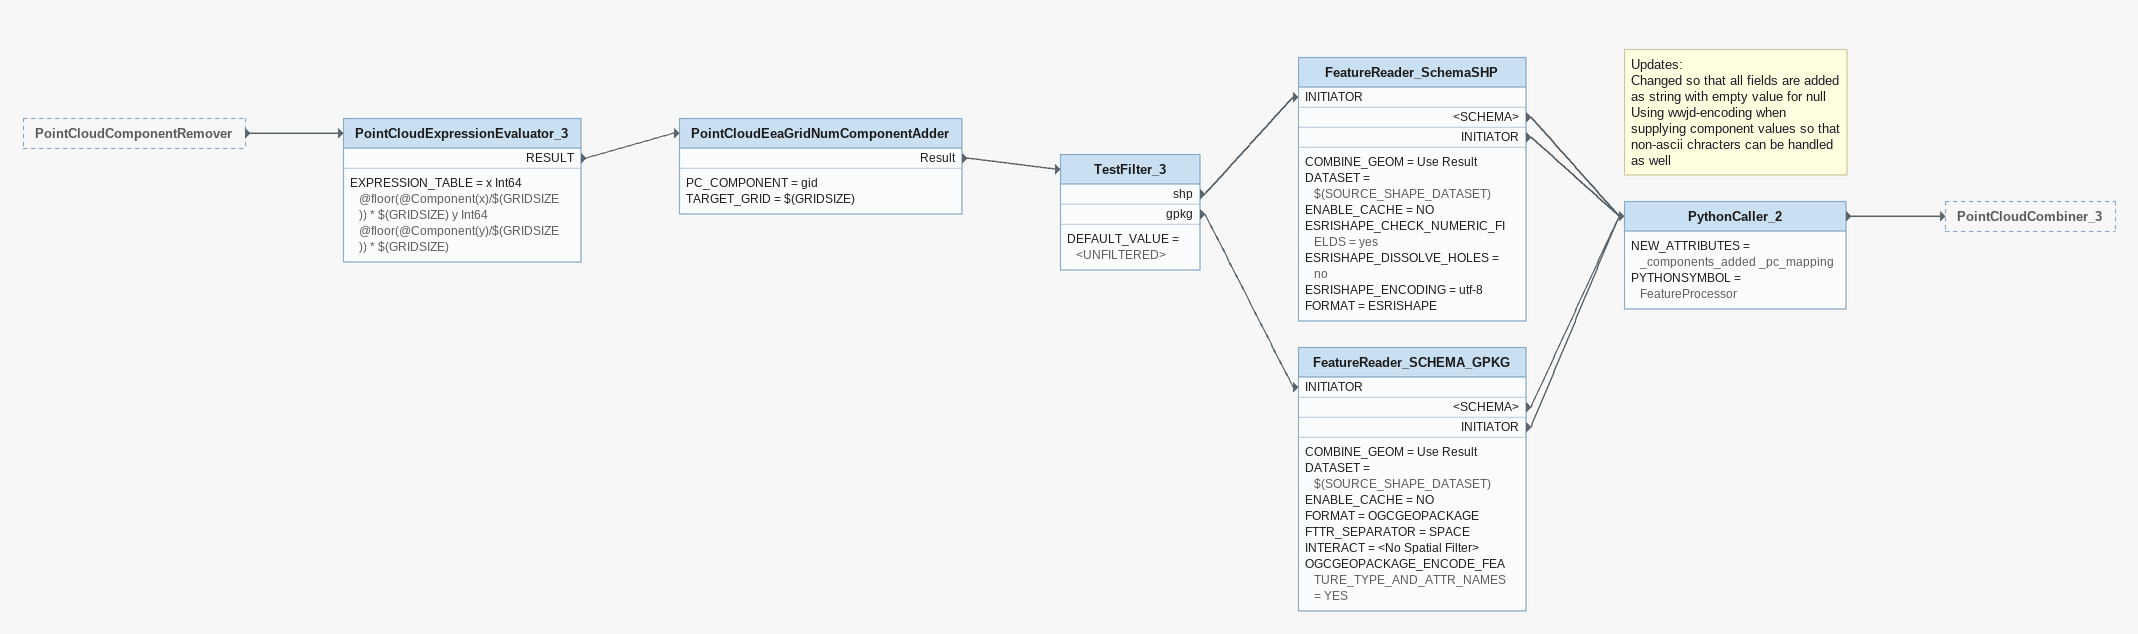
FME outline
PointCloudComponentRemover [outside]
    -> PointCloudExpressionEvaluator_3
PointCloudExpressionEvaluator_3
    EXPRESSION_TABLE = x Int64 @floor(@Component(x)/$(GRIDSIZE)) * $(GRIDSIZE) y Int64 @floor(@Component(y)/$(GRIDSIZE)) * $(GRIDSIZE)
    RESULT -> PointCloudEeaGridNumComponentAdder
PointCloudEeaGridNumComponentAdder
    PC_COMPONENT = gid
    TARGET_GRID = $(GRIDSIZE)
    Result -> TestFilter_3
TestFilter_3
    DEFAULT_VALUE = <UNFILTERED>
    shp -> FeatureReader_SchemaSHP [INITIATOR]
    gpkg -> FeatureReader_SCHEMA_GPKG [INITIATOR]
FeatureReader_SchemaSHP
    COMBINE_GEOM = Use Result
    DATASET = $(SOURCE_SHAPE_DATASET)
    ENABLE_CACHE = NO
    ESRISHAPE_CHECK_NUMERIC_FIELDS = yes
    ESRISHAPE_DISSOLVE_HOLES = no
    ESRISHAPE_ENCODING = utf-8
    FORMAT = ESRISHAPE
    <SCHEMA> -> PythonCaller_2
    INITIATOR -> PythonCaller_2
FeatureReader_SCHEMA_GPKG
    COMBINE_GEOM = Use Result
    DATASET = $(SOURCE_SHAPE_DATASET)
    ENABLE_CACHE = NO
    FORMAT = OGCGEOPACKAGE
    FTTR_SEPARATOR = SPACE
    INTERACT = <No Spatial Filter>
    OGCGEOPACKAGE_ENCODE_FEATURE_TYPE_AND_ATTR_NAMES = YES
    <SCHEMA> -> PythonCaller_2
    INITIATOR -> PythonCaller_2
Note: Updates: / Changed so that all fields are added as string with empty value for null / Using wwjd-encoding when supplying component values so that non-ascii chracters can be handled as well
PythonCaller_2
    NEW_ATTRIBUTES = _components_added _pc_mapping
    PYTHONSYMBOL = FeatureProcessor
    -> PointCloudCombiner_3
